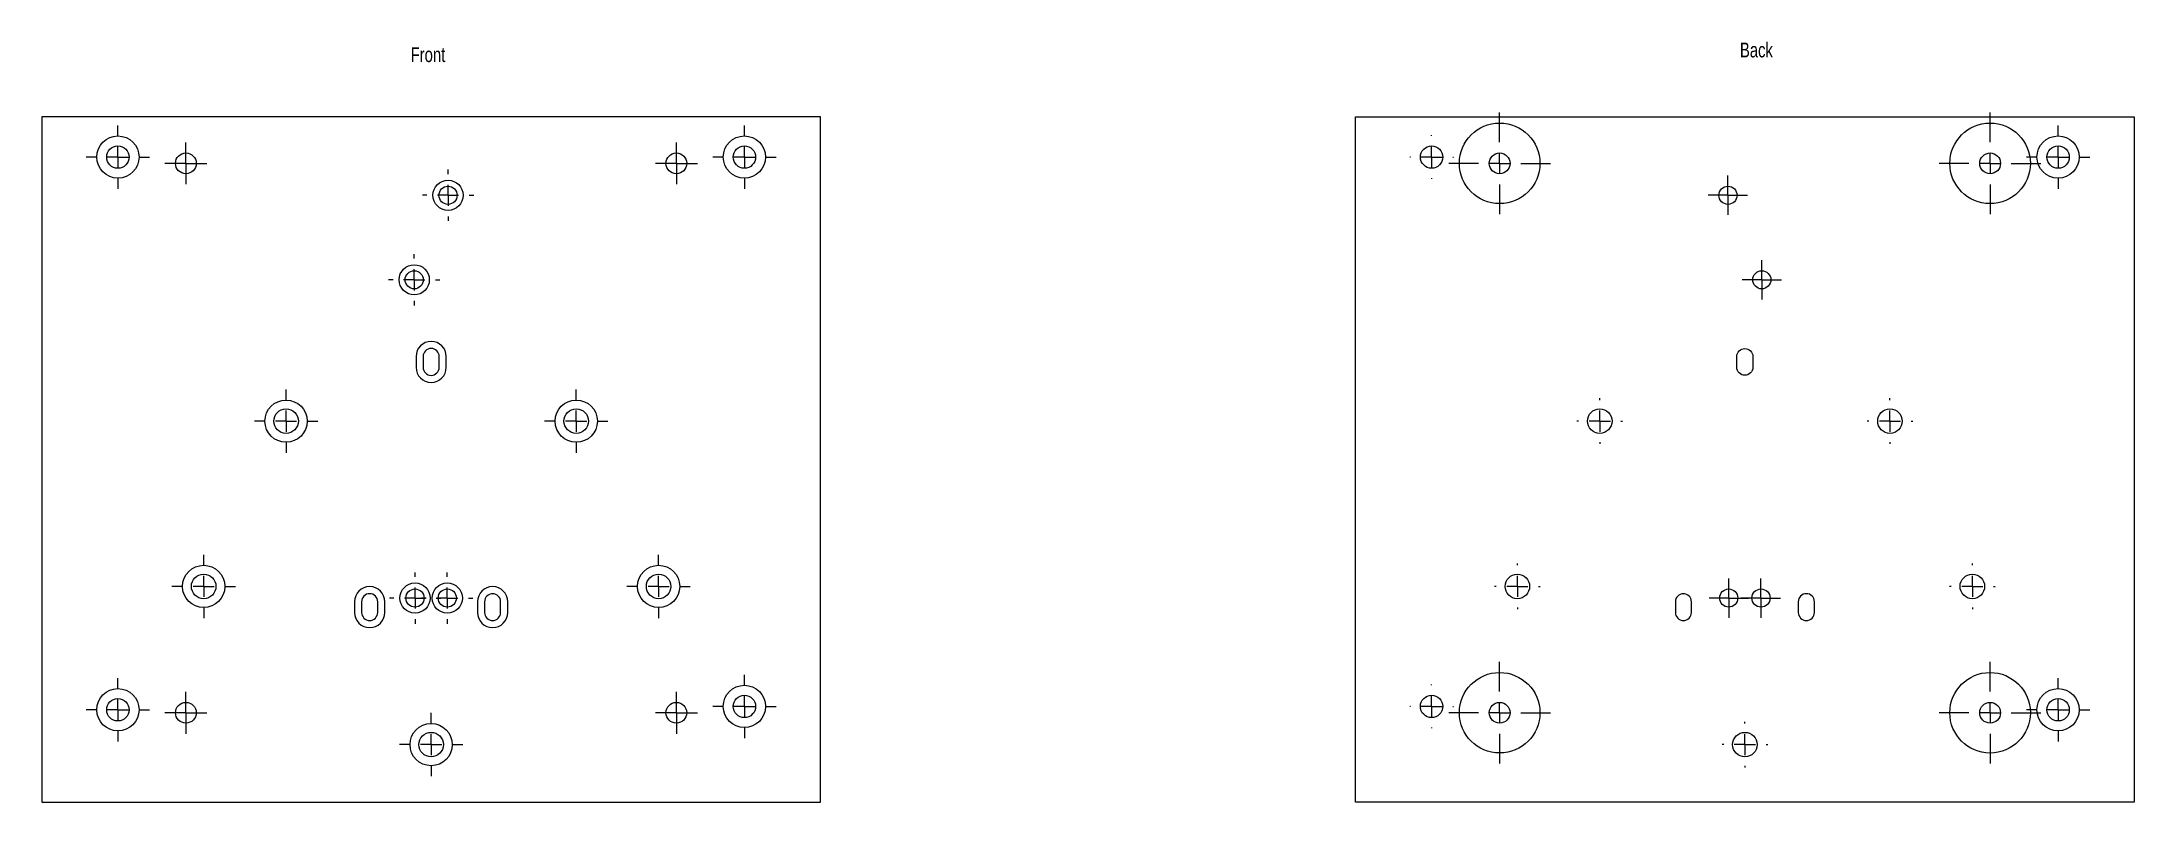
# Model space of a CAD drawing. Header units: millimetres. Extents: x 227 to 721, y 390 to 570.
import ezdxf

# ---------------------------------------------------------------- set-up
doc = ezdxf.new("R2010")
doc.units = ezdxf.units.MM
doc.linetypes.add('SLD-Solid', pattern=[0])
doc.styles.add('SLDTEXTSTYLE0', font='TXT', dxfattribs={"width": 0.75})

# ---------------------------------------------------------------- blocks, each defined once
blk = doc.blocks.new('SW_CENTERMARKSYMBOL_0')
at = {"color": 0, "linetype": 'SLD-Solid', "lineweight": 18}
for p, q in [((0, 2.5), (0, 4.95745)), ((-2.5, 0), (-4.95745, 0)), ((0, 0), (-2.5, 0)), ((0, 0), (0, 2.5)), ((0, 0), (0, -2.5)), ((0, 0), (2.5, 0)), ((2.5, 0), (4.95745, 0)), ((0, -2.5), (0, -4.95745))]:
    blk.add_line(p, q, dxfattribs=at)
blk = doc.blocks.new('SW_CENTERMARKSYMBOL_1')
at = {"color": 0, "linetype": 'SLD-Solid', "lineweight": 18}
for p, q in [((0, 2.5), (0, 4.95745)), ((-2.5, 0), (-4.95745, 0)), ((0, 0), (-2.5, 0)), ((0, 0), (0, 2.5)), ((0, 0), (0, -2.5)), ((0, 0), (2.5, 0)), ((2.5, 0), (4.95745, 0)), ((0, -2.5), (0, -4.95745))]:
    blk.add_line(p, q, dxfattribs=at)
blk = doc.blocks.new('SW_CENTERMARKSYMBOL_2')
at = {"color": 0, "linetype": 'SLD-Solid', "lineweight": 18}
for p, q in [((0, 2.5), (0, 4.95745)), ((-2.5, 0), (-4.95745, 0)), ((0, 0), (-2.5, 0)), ((0, 0), (0, 2.5)), ((0, 0), (0, -2.5)), ((0, 0), (2.5, 0)), ((2.5, 0), (4.95745, 0)), ((0, -2.5), (0, -4.95745))]:
    blk.add_line(p, q, dxfattribs=at)
blk = doc.blocks.new('SW_CENTERMARKSYMBOL_3')
at = {"color": 0, "linetype": 'SLD-Solid', "lineweight": 18}
for p, q in [((0, 2.5), (0, 4.95745)), ((-2.5, 0), (-4.95745, 0)), ((0, 0), (-2.5, 0)), ((0, 0), (0, 2.5)), ((0, 0), (0, -2.5)), ((0, 0), (2.5, 0)), ((2.5, 0), (4.95745, 0)), ((0, -2.5), (0, -4.95745))]:
    blk.add_line(p, q, dxfattribs=at)
blk = doc.blocks.new('SW_CENTERMARKSYMBOL_4')
at = {"color": 0, "linetype": 'SLD-Solid', "lineweight": 18}
for p, q in [((0, 5), (0, 7.5)), ((-5, 0), (-7.5, 0)), ((0, 0), (-2.5, 0)), ((0, 0), (0, 2.5)), ((0, 0), (0, -2.5)), ((0, 0), (2.5, 0)), ((5, 0), (7.5, 0)), ((0, -5), (0, -7.5))]:
    blk.add_line(p, q, dxfattribs=at)
blk = doc.blocks.new('SW_CENTERMARKSYMBOL_5')
at = {"color": 0, "linetype": 'SLD-Solid', "lineweight": 18}
for p, q in [((0, 5), (0, 7.5)), ((-5, 0), (-7.5, 0)), ((0, 0), (-2.5, 0)), ((0, 0), (0, 2.5)), ((0, 0), (0, -2.5)), ((0, 0), (2.5, 0)), ((5, 0), (7.5, 0)), ((0, -5), (0, -7.5))]:
    blk.add_line(p, q, dxfattribs=at)
blk = doc.blocks.new('SW_CENTERMARKSYMBOL_6')
at = {"color": 0, "linetype": 'SLD-Solid', "lineweight": 18}
for p, q in [((0, 5), (0, 7.5)), ((-5, 0), (-7.5, 0)), ((0, 0), (-2.5, 0)), ((0, 0), (0, 2.5)), ((0, 0), (0, -2.5)), ((0, 0), (2.5, 0)), ((5, 0), (7.5, 0)), ((0, -5), (0, -7.5))]:
    blk.add_line(p, q, dxfattribs=at)
blk = doc.blocks.new('SW_CENTERMARKSYMBOL_7')
at = {"color": 0, "linetype": 'SLD-Solid', "lineweight": 18}
for p, q in [((0, 5), (0, 7.5)), ((-5, 0), (-7.5, 0)), ((0, 0), (-2.5, 0)), ((0, 0), (0, 2.5)), ((0, 0), (0, -2.5)), ((0, 0), (2.5, 0)), ((5, 0), (7.5, 0)), ((0, -5), (0, -7.5))]:
    blk.add_line(p, q, dxfattribs=at)
blk = doc.blocks.new('SW_CENTERMARKSYMBOL_8')
at = {"color": 0, "linetype": 'SLD-Solid', "lineweight": 18}
for p, q in [((0, 5), (0, 7.5)), ((-5, 0), (-7.5, 0)), ((0, 0), (-2.5, 0)), ((0, 0), (0, 2.5)), ((0, 0), (0, -2.5)), ((0, 0), (2.5, 0)), ((5, 0), (7.5, 0)), ((0, -5), (0, -7.5))]:
    blk.add_line(p, q, dxfattribs=at)
blk = doc.blocks.new('SW_CENTERMARKSYMBOL_9')
at = {"color": 0, "linetype": 'SLD-Solid', "lineweight": 18}
for p, q in [((0, 5), (0, 7.5)), ((-5, 0), (-7.5, 0)), ((0, 0), (-2.5, 0)), ((0, 0), (0, 2.5)), ((0, 0), (0, -2.5)), ((0, 0), (2.5, 0)), ((5, 0), (7.5, 0)), ((0, -5), (0, -7.5))]:
    blk.add_line(p, q, dxfattribs=at)
blk = doc.blocks.new('SW_CENTERMARKSYMBOL_10')
at = {"color": 0, "linetype": 'SLD-Solid', "lineweight": 18}
for p, q in [((0, 5), (0, 7.5)), ((-5, 0), (-7.5, 0)), ((0, 0), (-2.5, 0)), ((0, 0), (0, 2.5)), ((0, 0), (0, -2.5)), ((0, 0), (2.5, 0)), ((5, 0), (7.5, 0)), ((0, -5), (0, -7.5))]:
    blk.add_line(p, q, dxfattribs=at)
blk = doc.blocks.new('SW_CENTERMARKSYMBOL_11')
at = {"color": 0, "linetype": 'SLD-Solid', "lineweight": 18}
for p, q in [((0, 5), (0, 7.5)), ((-5, 0), (-7.5, 0)), ((0, 0), (-2.5, 0)), ((0, 0), (0, 2.5)), ((0, 0), (0, -2.5)), ((0, 0), (2.5, 0)), ((5, 0), (7.5, 0)), ((0, -5), (0, -7.5))]:
    blk.add_line(p, q, dxfattribs=at)
blk = doc.blocks.new('SW_CENTERMARKSYMBOL_12')
at = {"color": 0, "linetype": 'SLD-Solid', "lineweight": 18}
for p, q in [((0, 5), (0, 7.5)), ((-5, 0), (-7.5, 0)), ((0, 0), (-2.5, 0)), ((0, 0), (0, 2.5)), ((0, 0), (0, -2.5)), ((0, 0), (2.5, 0)), ((5, 0), (7.5, 0)), ((0, -5), (0, -7.5))]:
    blk.add_line(p, q, dxfattribs=at)
blk = doc.blocks.new('SW_CENTERMARKSYMBOL_13')
at = {"color": 0, "linetype": 'SLD-Solid', "lineweight": 18}
for p, q in [((0, 5), (0, 6.07251)), ((-5, 0), (-6.07251, 0)), ((0, 0), (-2.5, 0)), ((0, 0), (0, 2.5)), ((0, 0), (0, -2.5)), ((0, 0), (2.5, 0)), ((5, 0), (6.07251, 0)), ((0, -5), (0, -6.07251))]:
    blk.add_line(p, q, dxfattribs=at)
blk = doc.blocks.new('SW_CENTERMARKSYMBOL_14')
at = {"color": 0, "linetype": 'SLD-Solid', "lineweight": 18}
for p, q in [((0, 5), (0, 6.07251)), ((-5, 0), (-6.07251, 0)), ((0, 0), (-2.5, 0)), ((0, 0), (0, 2.5)), ((0, 0), (0, -2.5)), ((0, 0), (2.5, 0)), ((5, 0), (6.07251, 0)), ((0, -5), (0, -6.07251))]:
    blk.add_line(p, q, dxfattribs=at)
blk = doc.blocks.new('SW_CENTERMARKSYMBOL_15')
at = {"color": 0, "linetype": 'SLD-Solid', "lineweight": 18}
for p, q in [((0, 5), (0, 6.07251)), ((-5, 0), (-6.07251, 0)), ((0, 0), (-2.5, 0)), ((0, 0), (0, 2.5)), ((0, 0), (0, -2.5)), ((0, 0), (2.5, 0)), ((5, 0), (6.07251, 0)), ((0, -5), (0, -6.07251))]:
    blk.add_line(p, q, dxfattribs=at)
blk = doc.blocks.new('SW_CENTERMARKSYMBOL_16')
at = {"color": 0, "linetype": 'SLD-Solid', "lineweight": 18}
for p, q in [((0, 5), (0, 6.07251)), ((-5, 0), (-6.07251, 0)), ((0, 0), (-2.5, 0)), ((0, 0), (0, 2.5)), ((0, 0), (0, -2.5)), ((0, 0), (2.5, 0)), ((5, 0), (6.07251, 0)), ((0, -5), (0, -6.07251))]:
    blk.add_line(p, q, dxfattribs=at)
blk = doc.blocks.new('SW_CENTERMARKSYMBOL_17')
at = {"color": 0, "linetype": 'SLD-Solid', "lineweight": 18}
for p, q in [((0, 5), (0, 12.025)), ((-5, 0), (-12.025, 0)), ((0, 0), (-2.5, 0)), ((0, 0), (0, 2.5)), ((0, 0), (0, -2.5)), ((0, 0), (2.5, 0)), ((5, 0), (12.025, 0)), ((0, -5), (0, -12.025))]:
    blk.add_line(p, q, dxfattribs=at)
blk = doc.blocks.new('SW_CENTERMARKSYMBOL_18')
at = {"color": 0, "linetype": 'SLD-Solid', "lineweight": 18}
for p, q in [((0, 5), (0, 12.025)), ((-5, 0), (-12.025, 0)), ((0, 0), (-2.5, 0)), ((0, 0), (0, 2.5)), ((0, 0), (0, -2.5)), ((0, 0), (2.5, 0)), ((5, 0), (12.025, 0)), ((0, -5), (0, -12.025))]:
    blk.add_line(p, q, dxfattribs=at)
blk = doc.blocks.new('SW_CENTERMARKSYMBOL_19')
at = {"color": 0, "linetype": 'SLD-Solid', "lineweight": 18}
for p, q in [((0, 5), (0, 12.025)), ((-5, 0), (-12.025, 0)), ((0, 0), (-2.5, 0)), ((0, 0), (0, 2.5)), ((0, 0), (0, -2.5)), ((0, 0), (2.5, 0)), ((5, 0), (12.025, 0)), ((0, -5), (0, -12.025))]:
    blk.add_line(p, q, dxfattribs=at)
blk = doc.blocks.new('SW_CENTERMARKSYMBOL_20')
at = {"color": 0, "linetype": 'SLD-Solid', "lineweight": 18}
for p, q in [((0, 5), (0, 12.025)), ((-5, 0), (-12.025, 0)), ((0, 0), (-2.5, 0)), ((0, 0), (0, 2.5)), ((0, 0), (0, -2.5)), ((0, 0), (2.5, 0)), ((5, 0), (12.025, 0)), ((0, -5), (0, -12.025))]:
    blk.add_line(p, q, dxfattribs=at)
blk = doc.blocks.new('SW_CENTERMARKSYMBOL_21')
at = {"color": 0, "linetype": 'SLD-Solid', "lineweight": 18}
for p, q in [((0, 5), (0, 7.5)), ((-5, 0), (-7.5, 0)), ((0, 0), (-2.5, 0)), ((0, 0), (0, 2.5)), ((0, 0), (0, -2.5)), ((0, 0), (2.5, 0)), ((5, 0), (7.5, 0)), ((0, -5), (0, -7.5))]:
    blk.add_line(p, q, dxfattribs=at)
blk = doc.blocks.new('SW_CENTERMARKSYMBOL_22')
at = {"color": 0, "linetype": 'SLD-Solid', "lineweight": 18}
for p, q in [((0, 5), (0, 7.5)), ((-5, 0), (-7.5, 0)), ((0, 0), (-2.5, 0)), ((0, 0), (0, 2.5)), ((0, 0), (0, -2.5)), ((0, 0), (2.5, 0)), ((5, 0), (7.5, 0)), ((0, -5), (0, -7.5))]:
    blk.add_line(p, q, dxfattribs=at)
blk = doc.blocks.new('SW_CENTERMARKSYMBOL_23')
at = {"color": 0, "linetype": 'SLD-Solid', "lineweight": 18}
for p, q in [((0, 5), (0, 5.4)), ((-5, 0), (-5.4, 0)), ((0, 0), (-2.5, 0)), ((0, 0), (0, 2.5)), ((0, 0), (0, -2.5)), ((0, 0), (2.5, 0)), ((5, 0), (5.4, 0)), ((0, -5), (0, -5.4))]:
    blk.add_line(p, q, dxfattribs=at)
blk = doc.blocks.new('SW_CENTERMARKSYMBOL_24')
at = {"color": 0, "linetype": 'SLD-Solid', "lineweight": 18}
for p, q in [((0, 5), (0, 5.4)), ((-5, 0), (-5.4, 0)), ((0, 0), (-2.5, 0)), ((0, 0), (0, 2.5)), ((0, 0), (0, -2.5)), ((0, 0), (2.5, 0)), ((5, 0), (5.4, 0)), ((0, -5), (0, -5.4))]:
    blk.add_line(p, q, dxfattribs=at)
blk = doc.blocks.new('SW_CENTERMARKSYMBOL_25')
at = {"color": 0, "linetype": 'SLD-Solid', "lineweight": 18}
for p, q in [((0, 5), (0, 5.4)), ((-5, 0), (-5.4, 0)), ((0, 0), (-2.5, 0)), ((0, 0), (0, 2.5)), ((0, 0), (0, -2.5)), ((0, 0), (2.5, 0)), ((5, 0), (5.4, 0)), ((0, -5), (0, -5.4))]:
    blk.add_line(p, q, dxfattribs=at)
blk = doc.blocks.new('SW_CENTERMARKSYMBOL_26')
at = {"color": 0, "linetype": 'SLD-Solid', "lineweight": 18}
for p, q in [((0, 5), (0, 5.4)), ((-5, 0), (-5.4, 0)), ((0, 0), (-2.5, 0)), ((0, 0), (0, 2.5)), ((0, 0), (0, -2.5)), ((0, 0), (2.5, 0)), ((5, 0), (5.4, 0)), ((0, -5), (0, -5.4))]:
    blk.add_line(p, q, dxfattribs=at)
blk = doc.blocks.new('SW_CENTERMARKSYMBOL_27')
at = {"color": 0, "linetype": 'SLD-Solid', "lineweight": 18}
for p, q in [((0, 5), (0, 5.4)), ((-5, 0), (-5.4, 0)), ((0, 0), (-2.5, 0)), ((0, 0), (0, 2.5)), ((0, 0), (0, -2.5)), ((0, 0), (2.5, 0)), ((5, 0), (5.4, 0)), ((0, -5), (0, -5.4))]:
    blk.add_line(p, q, dxfattribs=at)
blk = doc.blocks.new('SW_CENTERMARKSYMBOL_28')
at = {"color": 0, "linetype": 'SLD-Solid', "lineweight": 18}
for p, q in [((0, 5), (0, 5.15)), ((-5, 0), (-5.15, 0)), ((0, 0), (-2.5, 0)), ((0, 0), (0, 2.5)), ((0, 0), (0, -2.5)), ((0, 0), (2.5, 0)), ((5, 0), (5.15, 0)), ((0, -5), (0, -5.15))]:
    blk.add_line(p, q, dxfattribs=at)
blk = doc.blocks.new('SW_CENTERMARKSYMBOL_29')
at = {"color": 0, "linetype": 'SLD-Solid', "lineweight": 18}
for p, q in [((0, 5), (0, 5.15)), ((-5, 0), (-5.15, 0)), ((0, 0), (-2.5, 0)), ((0, 0), (0, 2.5)), ((0, 0), (0, -2.5)), ((0, 0), (2.5, 0)), ((5, 0), (5.15, 0)), ((0, -5), (0, -5.15))]:
    blk.add_line(p, q, dxfattribs=at)
blk = doc.blocks.new('SW_CENTERMARKSYMBOL_30')
at = {"color": 0, "linetype": 'SLD-Solid', "lineweight": 18}
for p, q in [((-2.5, 0), (-4.65265, 0)), ((0, 0), (-2.5, 0)), ((0, 2.5), (0, 4.65265)), ((0, 0), (0, 2.5)), ((0, 0), (0, -2.5)), ((0, 0), (2.5, 0)), ((2.5, 0), (4.65265, 0)), ((0, -2.5), (0, -4.65265))]:
    blk.add_line(p, q, dxfattribs=at)
blk = doc.blocks.new('SW_CENTERMARKSYMBOL_31')
at = {"color": 0, "linetype": 'SLD-Solid', "lineweight": 18}
for p, q in [((-2.5, 0), (-4.65265, 0)), ((0, 0), (-2.5, 0)), ((0, 2.5), (0, 4.65265)), ((0, 0), (0, 2.5)), ((0, 0), (0, -2.5)), ((0, 0), (2.5, 0)), ((2.5, 0), (4.65265, 0)), ((0, -2.5), (0, -4.65265))]:
    blk.add_line(p, q, dxfattribs=at)
blk = doc.blocks.new('SW_CENTERMARKSYMBOL_32')
at = {"color": 0, "linetype": 'SLD-Solid', "lineweight": 18}
for p, q in [((-2.5, 0), (-4.65265, 0)), ((0, 0), (-2.5, 0)), ((0, 2.5), (0, 4.65265)), ((0, 0), (0, 2.5)), ((0, 0), (0, -2.5)), ((0, 0), (2.5, 0)), ((2.5, 0), (4.65265, 0)), ((0, -2.5), (0, -4.65265))]:
    blk.add_line(p, q, dxfattribs=at)
blk = doc.blocks.new('SW_CENTERMARKSYMBOL_33')
at = {"color": 0, "linetype": 'SLD-Solid', "lineweight": 18}
for p, q in [((-2.5, 0), (-4.65265, 0)), ((0, 0), (-2.5, 0)), ((0, 2.5), (0, 4.65265)), ((0, 0), (0, 2.5)), ((0, 0), (0, -2.5)), ((0, 0), (2.5, 0)), ((2.5, 0), (4.65265, 0)), ((0, -2.5), (0, -4.65265))]:
    blk.add_line(p, q, dxfattribs=at)

msp = doc.modelspace()

# ---------------------------------------------------------------- linework, layer by layer
at = {"color": 7, "linetype": 'SLD-Solid', "lineweight": 25}
for points in [[(410.76, 390.36), (410.76, 552.53), (226.61, 552.53), (226.61, 390.36)], [(537.31, 390.36), (537.31, 552.53), (721.46, 552.53), (721.46, 390.36)]]:
    msp.add_lwpolyline(points, close=True, dxfattribs=at)
for points in [[(315.11, 493.26, 1), (322.26, 493.26), (322.26, 495.81, 1), (315.11, 495.81)], [(316.78, 493.26, 1), (320.58, 493.26), (320.58, 495.81, 1), (316.78, 495.81)], [(627.49, 493.26), (627.49, 495.81, -1), (631.28, 495.81), (631.28, 493.26, -1)], [(300.57, 435.24, 1), (307.71, 435.24), (307.71, 437.79, 1), (300.57, 437.79)], [(329.65, 435.24, 1), (336.8, 435.24), (336.8, 437.79, 1), (329.65, 437.79)], [(302.24, 435.24, 1), (306.04, 435.24), (306.04, 437.79, 1), (302.24, 437.79)], [(335.12, 435.24), (335.12, 437.79, 1), (331.33, 437.79), (331.33, 435.24, 1)], [(612.95, 437.79), (612.95, 435.24, 1), (616.74, 435.24), (616.74, 437.79, 1)], [(645.83, 437.79, 1), (642.03, 437.79), (642.03, 435.24, 1), (645.83, 435.24)]]:
    msp.add_lwpolyline(points, format="xyb", close=True, dxfattribs=at)
for centre, radius in [((571.39, 541.52), 9.52), ((687.39, 541.52), 9.53), ((244.6, 543.01), 5), ((244.6, 543.01), 2.65), ((392.77, 543.01), 5), ((392.77, 543.01), 2.65), ((555.3, 543.01), 2.65), ((703.47, 543.01), 5), ((703.47, 543.01), 2.65), ((260.68, 541.52), 2.46), ((376.68, 541.52), 2.46), ((571.39, 541.52), 2.46), ((687.39, 541.52), 2.46), ((322.68, 533.97), 3.57), ((322.68, 533.97), 2.15), ((625.39, 533.97), 2.15), ((314.68, 513.97), 3.57), ((314.68, 513.97), 2.15), ((633.39, 513.97), 2.15), ((284.37, 480.52), 5), ((352.99, 480.52), 5), ((284.37, 480.52), 2.9), ((352.99, 480.52), 2.9), ((595.08, 480.52), 2.9), ((663.7, 480.52), 2.9), ((264.88, 441.41), 5), ((372.48, 441.41), 5), ((264.88, 441.41), 2.9), ((314.87, 438.66), 3.57), ((314.87, 438.66), 2.15), ((322.49, 438.66), 3.57), ((322.49, 438.66), 2.15), ((372.48, 441.41), 2.9), ((575.58, 441.41), 2.9), ((625.58, 438.66), 2.15), ((633.2, 438.66), 2.15), ((683.19, 441.41), 2.9), ((571.39, 411.52), 9.52), ((687.39, 411.52), 9.53), ((244.6, 412.23), 5), ((392.77, 413.02), 5), ((703.47, 412.23), 5), ((244.6, 412.23), 2.65), ((260.68, 411.52), 2.46), ((376.68, 411.52), 2.46), ((392.77, 413.02), 2.65), ((555.3, 413.02), 2.65), ((571.39, 411.52), 2.46), ((687.39, 411.52), 2.46), ((703.47, 412.23), 2.65), ((318.68, 403.98), 5), ((318.68, 403.98), 2.9), ((629.39, 403.98), 2.9)]:
    msp.add_circle(centre, radius, dxfattribs=at)

# ---------------------------------------------------------------- block references
at = {"color": 7, "linetype": 'Continuous', "lineweight": 0}
for name, p in [('SW_CENTERMARKSYMBOL_4', (244.6, 543.01)), ('SW_CENTERMARKSYMBOL_12', (392.77, 543.01)), ('SW_CENTERMARKSYMBOL_20', (571.39, 541.52)), ('SW_CENTERMARKSYMBOL_19', (687.39, 541.52)), ('SW_CENTERMARKSYMBOL_21', (703.47, 543.01)), ('SW_CENTERMARKSYMBOL_2', (260.68, 541.52)), ('SW_CENTERMARKSYMBOL_3', (376.68, 541.52)), ('SW_CENTERMARKSYMBOL_29', (555.3, 543.01)), ('SW_CENTERMARKSYMBOL_15', (322.68, 533.97)), ('SW_CENTERMARKSYMBOL_32', (625.39, 533.97)), ('SW_CENTERMARKSYMBOL_16', (314.68, 513.97)), ('SW_CENTERMARKSYMBOL_33', (633.39, 513.97)), ('SW_CENTERMARKSYMBOL_9', (284.37, 480.52)), ('SW_CENTERMARKSYMBOL_10', (352.99, 480.52)), ('SW_CENTERMARKSYMBOL_27', (595.08, 480.52)), ('SW_CENTERMARKSYMBOL_26', (663.7, 480.52)), ('SW_CENTERMARKSYMBOL_7', (264.88, 441.41)), ('SW_CENTERMARKSYMBOL_6', (372.48, 441.41)), ('SW_CENTERMARKSYMBOL_23', (575.58, 441.41)), ('SW_CENTERMARKSYMBOL_24', (683.19, 441.41)), ('SW_CENTERMARKSYMBOL_14', (314.87, 438.66)), ('SW_CENTERMARKSYMBOL_13', (322.49, 438.66)), ('SW_CENTERMARKSYMBOL_30', (625.58, 438.66)), ('SW_CENTERMARKSYMBOL_31', (633.2, 438.66)), ('SW_CENTERMARKSYMBOL_17', (571.39, 411.52)), ('SW_CENTERMARKSYMBOL_18', (687.39, 411.52)), ('SW_CENTERMARKSYMBOL_5', (244.6, 412.23)), ('SW_CENTERMARKSYMBOL_1', (260.68, 411.52)), ('SW_CENTERMARKSYMBOL_0', (376.68, 411.52)), ('SW_CENTERMARKSYMBOL_11', (392.77, 413.02)), ('SW_CENTERMARKSYMBOL_28', (555.3, 413.02)), ('SW_CENTERMARKSYMBOL_22', (703.47, 412.23)), ('SW_CENTERMARKSYMBOL_8', (318.68, 403.98)), ('SW_CENTERMARKSYMBOL_25', (629.39, 403.98))]:
    msp.add_blockref(name, p, dxfattribs=at)

# ---------------------------------------------------------------- texts
at = {"color": 7, "linetype": 'Continuous', "lineweight": 0, "char_height": 3.5, "attachment_point": 1, "style": 'SLDTEXTSTYLE0'}
for s, insert in [('Back', (628.22, 570.09)), ('Front', (313.83, 568.99))]:
    msp.add_mtext(s, dxfattribs=dict(at, insert=insert))

doc.saveas('drawing.dxf')
